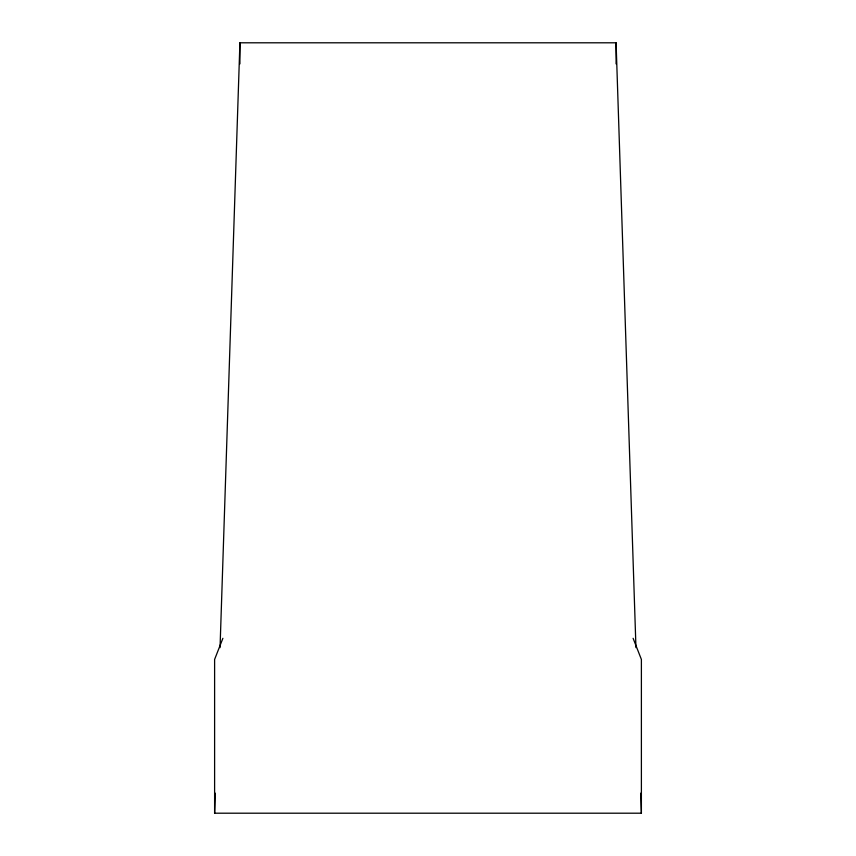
<?xml version="1.0" encoding="UTF-8"?>
<svg xmlns="http://www.w3.org/2000/svg" width="856" height="856" viewBox="0 0 856 856"><rect width="100%" height="100%" fill="white"/><g stroke="black" fill="none" stroke-linecap="round" stroke-linejoin="round"><path stroke-width="1.28" d="M633.108 638.308L641.39 659.43L641.39 813.2L214.61 813.2L215.273 793.17M220.046 647.639L239.915 42.8L616.085 42.8L635.955 647.639M222.892 638.308L214.61 659.43L214.61 813.2M640.727 793.17L641.39 813.2M616.085 42.8L616.085 63.9M239.915 42.8L239.915 63.9"/></g></svg>
